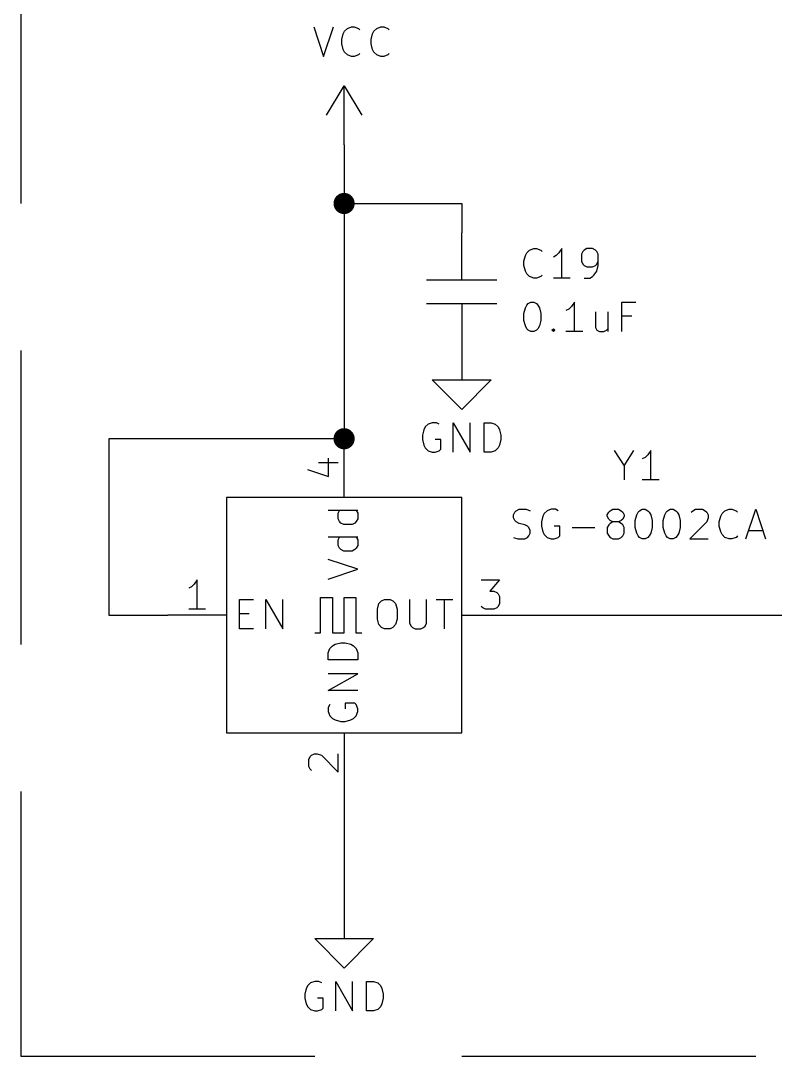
# Model space of a CAD drawing. Extents: x 0.4 to 16.1, y -11.3 to -0.4.
# Drawn here: x 3.35 to 4.633, y -8.15 to -6.389 of the extents above; entities that cross this region are included whole.
import ezdxf

# ---------------------------------------------------------------- set-up
doc = ezdxf.new("R2010")
doc.units = 0
doc.header["$MEASUREMENT"] = 0
doc.linetypes.add('DASHED', pattern=[0.75, 0.5, -0.25])
for name, color, linetype in [('BLUE3', 171, 'CONTINUOUS'), ('CYAN2', 4, 'CONTINUOUS'), ('GREEN3', 91, 'CONTINUOUS'), ('LYELLOW', 51, 'CONTINUOUS'), ('RED2', 1, 'CONTINUOUS'), ('RED3', 11, 'CONTINUOUS')]:
    doc.layers.add(name, color=color, linetype=linetype)

msp = doc.modelspace()

# ---------------------------------------------------------------- linework, layer by layer
at = {"layer": 'BLUE3', "linetype": 'DASHED'}
for p, q in [((3.35, -4.7), (3.35, -8.15)), ((3.35, -8.15), (6.75, -8.15))]:
    msp.add_line(p, q, dxfattribs=at)
at = {"layer": 'CYAN2', "linetype": 'CONTINUOUS'}
for p, q in [((3.8483, -6.3998), (3.865, -6.4498)), ((3.865, -6.4498), (3.8817, -6.3998)), ((3.8983, -6.4117), (3.9007, -6.4069)), ((3.9007, -6.4069), (3.9055, -6.4022)), ((3.9055, -6.4022), (3.9126, -6.3998)), ((3.9126, -6.3998), (3.9174, -6.3998)), ((3.9174, -6.3998), (3.9245, -6.4022)), ((3.9245, -6.4022), (3.9269, -6.4046)), ((3.9483, -6.4117), (3.9507, -6.4069)), ((3.9507, -6.4069), (3.9555, -6.4022)), ((3.9555, -6.4022), (3.9626, -6.3998)), ((3.9626, -6.3998), (3.9674, -6.3998)), ((3.9674, -6.3998), (3.9745, -6.4022)), ((3.9745, -6.4022), (3.9769, -6.4046)), ((3.896, -6.4212), (3.8983, -6.4117)), ((3.896, -6.4284), (3.896, -6.4212)), ((3.946, -6.4212), (3.9483, -6.4117)), ((3.946, -6.4284), (3.946, -6.4212)), ((3.8983, -6.4379), (3.896, -6.4284)), ((3.9007, -6.4427), (3.8983, -6.4379)), ((3.9055, -6.4474), (3.9007, -6.4427)), ((3.9483, -6.4379), (3.946, -6.4284)), ((3.9507, -6.4427), (3.9483, -6.4379)), ((3.9555, -6.4474), (3.9507, -6.4427)), ((3.9126, -6.4498), (3.9055, -6.4474)), ((3.9174, -6.4498), (3.9126, -6.4498)), ((3.9245, -6.4474), (3.9174, -6.4498)), ((3.9269, -6.445), (3.9245, -6.4474)), ((3.9626, -6.4498), (3.9555, -6.4474)), ((3.9674, -6.4498), (3.9626, -6.4498)), ((3.9745, -6.4474), (3.9674, -6.4498)), ((3.9769, -6.445), (3.9745, -6.4474)), ((4.2154, -6.7792), (4.2226, -6.7768)), ((4.2154, -6.7792), (4.2226, -6.7768)), ((4.2226, -6.7768), (4.2273, -6.7768)), ((4.2226, -6.7768), (4.2273, -6.7768)), ((4.2273, -6.7768), (4.2345, -6.7792)), ((4.2273, -6.7768), (4.2345, -6.7792)), ((4.2702, -6.7768), (4.2654, -6.7839)), ((4.2702, -6.7768), (4.2654, -6.7839)), ((4.2702, -6.8268), (4.2702, -6.7768)), ((4.2702, -6.8268), (4.2702, -6.7768)), ((4.313, -6.7768), (4.3083, -6.7792)), ((4.313, -6.7768), (4.3083, -6.7792)), ((4.3226, -6.7768), (4.313, -6.7768)), ((4.3226, -6.7768), (4.313, -6.7768)), ((4.3273, -6.7792), (4.3226, -6.7768)), ((4.3273, -6.7792), (4.3226, -6.7768)), ((4.2059, -6.7982), (4.2083, -6.7887)), ((4.2059, -6.7982), (4.2083, -6.7887)), ((4.2083, -6.7887), (4.2107, -6.7839)), ((4.2083, -6.7887), (4.2107, -6.7839)), ((4.2107, -6.7839), (4.2154, -6.7792)), ((4.2107, -6.7839), (4.2154, -6.7792)), ((4.2345, -6.7792), (4.2369, -6.7816)), ((4.2345, -6.7792), (4.2369, -6.7816)), ((4.2607, -6.7887), (4.2559, -6.7911)), ((4.2607, -6.7887), (4.2559, -6.7911)), ((4.2654, -6.7839), (4.2607, -6.7887)), ((4.2654, -6.7839), (4.2607, -6.7887)), ((4.3059, -6.7816), (4.3035, -6.7863)), ((4.3059, -6.7816), (4.3035, -6.7863)), ((4.3035, -6.7863), (4.3035, -6.7982)), ((4.3035, -6.7863), (4.3035, -6.7982)), ((4.3083, -6.7792), (4.3059, -6.7816)), ((4.3083, -6.7792), (4.3059, -6.7816)), ((4.3297, -6.7816), (4.3273, -6.7792)), ((4.3297, -6.7816), (4.3273, -6.7792)), ((4.3321, -6.7863), (4.3297, -6.7816)), ((4.3321, -6.7863), (4.3297, -6.7816)), ((4.3321, -6.8054), (4.3321, -6.7863)), ((4.3321, -6.8054), (4.3321, -6.7863)), ((4.2059, -6.8054), (4.2059, -6.7982)), ((4.2059, -6.8054), (4.2059, -6.7982)), ((4.2083, -6.8149), (4.2059, -6.8054)), ((4.2083, -6.8149), (4.2059, -6.8054)), ((4.3035, -6.7982), (4.3059, -6.803)), ((4.3035, -6.7982), (4.3059, -6.803)), ((4.3059, -6.803), (4.3083, -6.8054)), ((4.3059, -6.803), (4.3083, -6.8054)), ((4.3083, -6.8054), (4.313, -6.8078)), ((4.3083, -6.8054), (4.313, -6.8078)), ((4.313, -6.8078), (4.3226, -6.8078)), ((4.313, -6.8078), (4.3226, -6.8078)), ((4.3226, -6.8078), (4.3273, -6.8054)), ((4.3226, -6.8078), (4.3273, -6.8054)), ((4.3273, -6.8054), (4.3297, -6.803)), ((4.3273, -6.8054), (4.3297, -6.803)), ((4.3297, -6.803), (4.3321, -6.7982)), ((4.3297, -6.803), (4.3321, -6.7982)), ((4.3297, -6.8149), (4.3321, -6.8054)), ((4.3297, -6.8149), (4.3321, -6.8054)), ((4.2107, -6.8197), (4.2083, -6.8149)), ((4.2107, -6.8197), (4.2083, -6.8149)), ((4.2154, -6.8244), (4.2107, -6.8197)), ((4.2154, -6.8244), (4.2107, -6.8197)), ((4.2226, -6.8268), (4.2154, -6.8244)), ((4.2226, -6.8268), (4.2154, -6.8244)), ((4.2273, -6.8268), (4.2226, -6.8268)), ((4.2273, -6.8268), (4.2226, -6.8268)), ((4.2345, -6.8244), (4.2273, -6.8268)), ((4.2345, -6.8244), (4.2273, -6.8268)), ((4.2369, -6.822), (4.2345, -6.8244)), ((4.2369, -6.822), (4.2345, -6.8244)), ((4.2845, -6.8268), (4.2559, -6.8268)), ((4.2845, -6.8268), (4.2559, -6.8268)), ((4.3083, -6.8268), (4.3178, -6.8268)), ((4.3083, -6.8268), (4.3178, -6.8268)), ((4.3178, -6.8268), (4.3226, -6.8244)), ((4.3178, -6.8268), (4.3226, -6.8244)), ((4.3226, -6.8244), (4.3249, -6.822)), ((4.3226, -6.8244), (4.3249, -6.822)), ((4.3249, -6.822), (4.3297, -6.8149)), ((4.3249, -6.822), (4.3297, -6.8149)), ((4.2059, -6.8869), (4.2083, -6.8773)), ((4.2059, -6.8869), (4.2083, -6.8773)), ((4.2083, -6.8773), (4.2107, -6.8726)), ((4.2083, -6.8773), (4.2107, -6.8726)), ((4.2107, -6.8726), (4.213, -6.8702)), ((4.2107, -6.8726), (4.213, -6.8702)), ((4.213, -6.8702), (4.2178, -6.8678)), ((4.213, -6.8702), (4.2178, -6.8678)), ((4.2178, -6.8678), (4.2226, -6.8678)), ((4.2178, -6.8678), (4.2226, -6.8678)), ((4.2226, -6.8678), (4.2273, -6.8702)), ((4.2226, -6.8678), (4.2273, -6.8702)), ((4.2273, -6.8702), (4.2297, -6.8726)), ((4.2273, -6.8702), (4.2297, -6.8726)), ((4.2297, -6.8726), (4.2321, -6.8773)), ((4.2297, -6.8726), (4.2321, -6.8773)), ((4.2321, -6.8773), (4.2345, -6.8869)), ((4.2321, -6.8773), (4.2345, -6.8869)), ((4.2821, -6.8797), (4.2773, -6.8821)), ((4.2821, -6.8797), (4.2773, -6.8821)), ((4.2869, -6.8749), (4.2821, -6.8797)), ((4.2869, -6.8749), (4.2821, -6.8797)), ((4.2916, -6.8678), (4.2869, -6.8749)), ((4.2916, -6.8678), (4.2869, -6.8749)), ((4.2916, -6.9178), (4.2916, -6.8678)), ((4.2916, -6.9178), (4.2916, -6.8678)), ((4.3273, -6.8845), (4.3273, -6.9107)), ((4.3273, -6.8845), (4.3273, -6.9107)), ((4.3488, -6.8845), (4.3488, -6.9178)), ((4.3488, -6.8845), (4.3488, -6.9178)), ((4.3726, -6.9178), (4.3726, -6.8678)), ((4.3726, -6.8678), (4.3964, -6.8678)), ((4.3726, -6.9178), (4.3726, -6.8678)), ((4.3726, -6.8678), (4.3964, -6.8678)), ((4.2059, -6.8988), (4.2059, -6.8869)), ((4.2059, -6.8988), (4.2059, -6.8869)), ((4.2083, -6.9083), (4.2059, -6.8988)), ((4.2083, -6.9083), (4.2059, -6.8988)), ((4.2345, -6.8988), (4.2321, -6.9083)), ((4.2345, -6.8988), (4.2321, -6.9083)), ((4.2345, -6.8869), (4.2345, -6.8988)), ((4.2345, -6.8869), (4.2345, -6.8988)), ((4.3892, -6.8916), (4.3726, -6.8916)), ((4.3892, -6.8916), (4.3726, -6.8916)), ((4.2107, -6.913), (4.2083, -6.9083)), ((4.2107, -6.913), (4.2083, -6.9083)), ((4.213, -6.9154), (4.2107, -6.913)), ((4.213, -6.9154), (4.2107, -6.913)), ((4.2178, -6.9178), (4.213, -6.9154)), ((4.2178, -6.9178), (4.213, -6.9154)), ((4.2226, -6.9178), (4.2178, -6.9178)), ((4.2226, -6.9178), (4.2178, -6.9178)), ((4.2273, -6.9154), (4.2226, -6.9178)), ((4.2273, -6.9154), (4.2226, -6.9178)), ((4.2297, -6.913), (4.2273, -6.9154)), ((4.2297, -6.913), (4.2273, -6.9154)), ((4.2321, -6.9083), (4.2297, -6.913)), ((4.2321, -6.9083), (4.2297, -6.913)), ((4.2535, -6.9154), (4.2559, -6.913)), ((4.2535, -6.9154), (4.2559, -6.913)), ((4.2559, -6.9178), (4.2535, -6.9154)), ((4.2559, -6.9178), (4.2535, -6.9154)), ((4.2559, -6.913), (4.2583, -6.9154)), ((4.2559, -6.913), (4.2559, -6.9178)), ((4.2559, -6.913), (4.2583, -6.9154)), ((4.2559, -6.913), (4.2559, -6.9178)), ((4.2583, -6.9154), (4.2559, -6.9178)), ((4.2583, -6.9154), (4.2559, -6.9178)), ((4.3059, -6.9178), (4.2773, -6.9178)), ((4.3059, -6.9178), (4.2773, -6.9178)), ((4.3273, -6.9107), (4.3297, -6.9154)), ((4.3273, -6.9107), (4.3297, -6.9154)), ((4.3297, -6.9154), (4.3345, -6.9178)), ((4.3297, -6.9154), (4.3345, -6.9178)), ((4.3345, -6.9178), (4.3416, -6.9178)), ((4.3345, -6.9178), (4.3416, -6.9178)), ((4.3416, -6.9178), (4.3464, -6.9154)), ((4.3416, -6.9178), (4.3464, -6.9154)), ((4.3464, -6.9154), (4.3488, -6.913)), ((4.3464, -6.9154), (4.3488, -6.913)), ((4.0429, -7.0752), (4.0381, -7.0799)), ((4.0429, -7.0752), (4.0381, -7.0799)), ((4.05, -7.0728), (4.0429, -7.0752)), ((4.05, -7.0728), (4.0429, -7.0752)), ((4.0571, -7.0728), (4.05, -7.0728)), ((4.0571, -7.0728), (4.05, -7.0728)), ((4.0619, -7.0752), (4.0571, -7.0728)), ((4.0619, -7.0752), (4.0571, -7.0728)), ((4.0857, -7.1228), (4.0857, -7.0728)), ((4.0857, -7.0728), (4.1143, -7.1228)), ((4.0857, -7.1228), (4.0857, -7.0728)), ((4.0857, -7.0728), (4.1143, -7.1228)), ((4.1143, -7.1228), (4.1143, -7.0728)), ((4.1143, -7.1228), (4.1143, -7.0728)), ((4.1381, -7.1228), (4.1381, -7.0728)), ((4.1381, -7.0728), (4.15, -7.0728)), ((4.1381, -7.1228), (4.1381, -7.0728)), ((4.1381, -7.0728), (4.15, -7.0728)), ((4.15, -7.0728), (4.1571, -7.0752)), ((4.15, -7.0728), (4.1571, -7.0752)), ((4.1571, -7.0752), (4.1619, -7.0799)), ((4.1571, -7.0752), (4.1619, -7.0799)), ((4.0357, -7.0847), (4.0333, -7.0942)), ((4.0357, -7.0847), (4.0333, -7.0942)), ((4.0333, -7.0942), (4.0333, -7.1014)), ((4.0333, -7.0942), (4.0333, -7.1014)), ((4.0381, -7.0799), (4.0357, -7.0847)), ((4.0381, -7.0799), (4.0357, -7.0847)), ((4.1619, -7.0799), (4.1643, -7.0847)), ((4.1619, -7.0799), (4.1643, -7.0847)), ((4.1643, -7.0847), (4.1667, -7.0942)), ((4.1643, -7.0847), (4.1667, -7.0942)), ((4.1667, -7.0942), (4.1667, -7.1014)), ((4.1667, -7.0942), (4.1667, -7.1014)), ((4.0333, -7.1014), (4.0357, -7.1109)), ((4.0333, -7.1014), (4.0357, -7.1109)), ((4.0357, -7.1109), (4.0381, -7.1157)), ((4.0357, -7.1109), (4.0381, -7.1157)), ((4.0643, -7.1014), (4.0548, -7.1014)), ((4.0643, -7.1014), (4.0548, -7.1014)), ((4.0643, -7.118), (4.0643, -7.1014)), ((4.0643, -7.118), (4.0643, -7.1014)), ((4.1643, -7.1109), (4.1619, -7.1157)), ((4.1643, -7.1109), (4.1619, -7.1157)), ((4.1667, -7.1014), (4.1643, -7.1109)), ((4.1667, -7.1014), (4.1643, -7.1109)), ((4.0381, -7.1157), (4.0429, -7.1204)), ((4.0381, -7.1157), (4.0429, -7.1204)), ((4.0429, -7.1204), (4.05, -7.1228)), ((4.0429, -7.1204), (4.05, -7.1228)), ((4.05, -7.1228), (4.0548, -7.1228)), ((4.05, -7.1228), (4.0548, -7.1228)), ((4.0548, -7.1228), (4.0619, -7.1204)), ((4.0548, -7.1228), (4.0619, -7.1204)), ((4.0619, -7.1204), (4.0643, -7.118)), ((4.0619, -7.1204), (4.0643, -7.118)), ((4.15, -7.1228), (4.1381, -7.1228)), ((4.15, -7.1228), (4.1381, -7.1228)), ((4.1571, -7.1204), (4.15, -7.1228)), ((4.1571, -7.1204), (4.15, -7.1228)), ((4.1619, -7.1157), (4.1571, -7.1204)), ((4.1619, -7.1157), (4.1571, -7.1204)), ((4.3595, -7.12), (4.3762, -7.1462)), ((4.3595, -7.12), (4.3762, -7.1462)), ((4.3762, -7.1462), (4.3929, -7.12)), ((4.3762, -7.1462), (4.3929, -7.12)), ((4.4167, -7.1272), (4.4119, -7.1319)), ((4.4167, -7.1272), (4.4119, -7.1319)), ((4.4214, -7.12), (4.4167, -7.1272)), ((4.4214, -7.12), (4.4167, -7.1272)), ((4.4214, -7.17), (4.4214, -7.12)), ((4.4214, -7.17), (4.4214, -7.12)), ((4.3762, -7.1462), (4.3762, -7.17)), ((4.3762, -7.1462), (4.3762, -7.17)), ((4.4119, -7.1319), (4.4071, -7.1343)), ((4.4119, -7.1319), (4.4071, -7.1343)), ((4.4357, -7.17), (4.4071, -7.17)), ((4.4357, -7.17), (4.4071, -7.17)), ((3.9231, -7.2219), (3.8731, -7.2219)), ((3.9231, -7.2219), (3.8731, -7.2219)), ((3.8898, -7.2267), (3.8922, -7.2219)), ((3.8898, -7.2267), (3.8922, -7.2219)), ((3.8898, -7.2362), (3.8898, -7.2267)), ((3.8898, -7.2362), (3.8898, -7.2267)), ((3.8922, -7.2409), (3.8898, -7.2362)), ((3.8922, -7.2409), (3.8898, -7.2362)), ((3.9208, -7.2219), (3.9231, -7.2267)), ((3.9208, -7.2219), (3.9231, -7.2267)), ((3.9231, -7.2362), (3.9208, -7.2409)), ((3.9231, -7.2362), (3.9208, -7.2409)), ((3.9231, -7.2267), (3.9231, -7.2362)), ((3.9231, -7.2267), (3.9231, -7.2362)), ((4.1881, -7.2296), (4.1905, -7.2248)), ((4.1881, -7.2296), (4.1905, -7.2248)), ((4.1881, -7.2343), (4.1881, -7.2296)), ((4.1881, -7.2343), (4.1881, -7.2296)), ((4.1905, -7.2391), (4.1881, -7.2343)), ((4.1905, -7.2391), (4.1881, -7.2343)), ((4.1905, -7.2248), (4.1929, -7.2224)), ((4.1905, -7.2248), (4.1929, -7.2224)), ((4.1929, -7.2224), (4.1976, -7.22)), ((4.1929, -7.2224), (4.1976, -7.22)), ((4.1976, -7.22), (4.2095, -7.22)), ((4.1976, -7.22), (4.2095, -7.22)), ((4.2095, -7.22), (4.2167, -7.2224)), ((4.2095, -7.22), (4.2167, -7.2224)), ((4.2381, -7.2319), (4.2357, -7.2415)), ((4.2381, -7.2319), (4.2357, -7.2415)), ((4.2405, -7.2272), (4.2381, -7.2319)), ((4.2405, -7.2272), (4.2381, -7.2319)), ((4.2452, -7.2224), (4.2405, -7.2272)), ((4.2452, -7.2224), (4.2405, -7.2272)), ((4.2524, -7.22), (4.2452, -7.2224)), ((4.2524, -7.22), (4.2452, -7.2224)), ((4.2595, -7.22), (4.2524, -7.22)), ((4.2595, -7.22), (4.2524, -7.22)), ((4.2643, -7.2224), (4.2595, -7.22)), ((4.2643, -7.2224), (4.2595, -7.22)), ((4.3476, -7.2296), (4.35, -7.2248)), ((4.3476, -7.2296), (4.35, -7.2248)), ((4.3476, -7.2319), (4.3476, -7.2296)), ((4.3476, -7.2319), (4.3476, -7.2296)), ((4.35, -7.2367), (4.3476, -7.2319)), ((4.35, -7.2367), (4.3476, -7.2319)), ((4.35, -7.2248), (4.3524, -7.2224)), ((4.35, -7.2248), (4.3524, -7.2224)), ((4.3524, -7.2391), (4.35, -7.2367)), ((4.3524, -7.2391), (4.35, -7.2367)), ((4.3524, -7.2224), (4.3571, -7.22)), ((4.3524, -7.2224), (4.3571, -7.22)), ((4.3571, -7.22), (4.3667, -7.22)), ((4.3571, -7.22), (4.3667, -7.22)), ((4.3667, -7.22), (4.3714, -7.2224)), ((4.3667, -7.22), (4.3714, -7.2224)), ((4.3714, -7.2224), (4.3738, -7.2248)), ((4.3714, -7.2224), (4.3738, -7.2248)), ((4.3738, -7.2367), (4.3714, -7.2391)), ((4.3738, -7.2367), (4.3714, -7.2391)), ((4.3738, -7.2248), (4.3762, -7.2296)), ((4.3738, -7.2248), (4.3762, -7.2296)), ((4.3762, -7.2319), (4.3738, -7.2367)), ((4.3762, -7.2319), (4.3738, -7.2367)), ((4.3762, -7.2296), (4.3762, -7.2319)), ((4.3762, -7.2296), (4.3762, -7.2319)), ((4.3952, -7.2391), (4.3976, -7.2296)), ((4.3952, -7.2391), (4.3976, -7.2296)), ((4.3976, -7.2296), (4.4, -7.2248)), ((4.3976, -7.2296), (4.4, -7.2248)), ((4.4, -7.2248), (4.4024, -7.2224)), ((4.4, -7.2248), (4.4024, -7.2224)), ((4.4024, -7.2224), (4.4071, -7.22)), ((4.4024, -7.2224), (4.4071, -7.22)), ((4.4071, -7.22), (4.4119, -7.22)), ((4.4071, -7.22), (4.4119, -7.22)), ((4.4119, -7.22), (4.4167, -7.2224)), ((4.4119, -7.22), (4.4167, -7.2224)), ((4.4167, -7.2224), (4.419, -7.2248)), ((4.4167, -7.2224), (4.419, -7.2248)), ((4.419, -7.2248), (4.4214, -7.2296)), ((4.419, -7.2248), (4.4214, -7.2296)), ((4.4214, -7.2296), (4.4238, -7.2391)), ((4.4214, -7.2296), (4.4238, -7.2391)), ((4.4429, -7.2391), (4.4452, -7.2296)), ((4.4429, -7.2391), (4.4452, -7.2296)), ((4.4452, -7.2296), (4.4476, -7.2248)), ((4.4452, -7.2296), (4.4476, -7.2248)), ((4.4476, -7.2248), (4.45, -7.2224)), ((4.4476, -7.2248), (4.45, -7.2224)), ((4.45, -7.2224), (4.4548, -7.22)), ((4.45, -7.2224), (4.4548, -7.22)), ((4.4548, -7.22), (4.4595, -7.22)), ((4.4548, -7.22), (4.4595, -7.22)), ((4.4595, -7.22), (4.4643, -7.2224)), ((4.4595, -7.22), (4.4643, -7.2224)), ((4.4643, -7.2224), (4.4667, -7.2248)), ((4.4643, -7.2224), (4.4667, -7.2248)), ((4.4667, -7.2248), (4.469, -7.2296)), ((4.4667, -7.2248), (4.469, -7.2296)), ((4.469, -7.2296), (4.4714, -7.2391)), ((4.469, -7.2296), (4.4714, -7.2391)), ((4.4905, -7.2248), (4.4929, -7.2224)), ((4.4905, -7.2248), (4.4929, -7.2224)), ((4.4929, -7.2224), (4.4976, -7.22)), ((4.4929, -7.2224), (4.4976, -7.22)), ((4.4976, -7.22), (4.5095, -7.22)), ((4.4976, -7.22), (4.5095, -7.22)), ((4.5095, -7.22), (4.5143, -7.2224)), ((4.5095, -7.22), (4.5143, -7.2224)), ((4.5143, -7.2224), (4.5167, -7.2248)), ((4.5143, -7.2224), (4.5167, -7.2248)), ((4.5167, -7.2248), (4.519, -7.2296)), ((4.5167, -7.2248), (4.519, -7.2296)), ((4.519, -7.2343), (4.5167, -7.2415)), ((4.519, -7.2343), (4.5167, -7.2415)), ((4.519, -7.2296), (4.519, -7.2343)), ((4.519, -7.2296), (4.519, -7.2343)), ((4.5381, -7.2415), (4.5405, -7.2319)), ((4.5381, -7.2415), (4.5405, -7.2319)), ((4.5405, -7.2319), (4.5429, -7.2272)), ((4.5405, -7.2319), (4.5429, -7.2272)), ((4.5429, -7.2272), (4.5476, -7.2224)), ((4.5429, -7.2272), (4.5476, -7.2224)), ((4.5476, -7.2224), (4.5548, -7.22)), ((4.5476, -7.2224), (4.5548, -7.22)), ((4.5548, -7.22), (4.5595, -7.22)), ((4.5548, -7.22), (4.5595, -7.22)), ((4.5595, -7.22), (4.5667, -7.2224)), ((4.5595, -7.22), (4.5667, -7.2224)), ((4.5667, -7.2224), (4.569, -7.2248)), ((4.5667, -7.2224), (4.569, -7.2248)), ((4.5833, -7.27), (4.6, -7.22)), ((4.5833, -7.27), (4.6, -7.22)), ((4.6, -7.22), (4.6167, -7.27)), ((4.6, -7.22), (4.6167, -7.27)), ((3.8946, -7.2433), (3.8922, -7.2409)), ((3.8946, -7.2433), (3.8922, -7.2409)), ((3.8993, -7.2457), (3.8946, -7.2433)), ((3.8993, -7.2457), (3.8946, -7.2433)), ((3.9136, -7.2457), (3.8993, -7.2457)), ((3.9136, -7.2457), (3.8993, -7.2457)), ((3.9184, -7.2433), (3.9136, -7.2457)), ((3.9184, -7.2433), (3.9136, -7.2457)), ((3.9208, -7.2409), (3.9184, -7.2433)), ((3.9208, -7.2409), (3.9184, -7.2433)), ((4.1929, -7.2415), (4.1905, -7.2391)), ((4.1929, -7.2415), (4.1905, -7.2391)), ((4.1976, -7.2439), (4.1929, -7.2415)), ((4.1976, -7.2439), (4.1929, -7.2415)), ((4.2071, -7.2462), (4.1976, -7.2439)), ((4.2071, -7.2462), (4.1976, -7.2439)), ((4.2119, -7.2486), (4.2071, -7.2462)), ((4.2119, -7.2486), (4.2071, -7.2462)), ((4.2143, -7.251), (4.2119, -7.2486)), ((4.2143, -7.251), (4.2119, -7.2486)), ((4.2167, -7.2558), (4.2143, -7.251)), ((4.2167, -7.2558), (4.2143, -7.251)), ((4.2357, -7.2415), (4.2357, -7.2486)), ((4.2357, -7.2415), (4.2357, -7.2486)), ((4.2357, -7.2486), (4.2381, -7.2581)), ((4.2357, -7.2486), (4.2381, -7.2581)), ((4.2667, -7.2486), (4.2571, -7.2486)), ((4.2667, -7.2486), (4.2571, -7.2486)), ((4.2667, -7.2653), (4.2667, -7.2486)), ((4.2667, -7.2653), (4.2667, -7.2486)), ((4.2881, -7.251), (4.3262, -7.251)), ((4.2881, -7.251), (4.3262, -7.251)), ((4.35, -7.2462), (4.3476, -7.251)), ((4.35, -7.2462), (4.3476, -7.251)), ((4.3476, -7.251), (4.3476, -7.2605)), ((4.3476, -7.251), (4.3476, -7.2605)), ((4.3524, -7.2439), (4.35, -7.2462)), ((4.3524, -7.2439), (4.35, -7.2462)), ((4.3571, -7.2415), (4.3524, -7.2391)), ((4.3571, -7.2415), (4.3524, -7.2391)), ((4.3571, -7.2415), (4.3524, -7.2439)), ((4.3571, -7.2415), (4.3524, -7.2439)), ((4.3667, -7.2415), (4.3571, -7.2415)), ((4.3667, -7.2415), (4.3571, -7.2415)), ((4.3714, -7.2391), (4.3667, -7.2415)), ((4.3714, -7.2391), (4.3667, -7.2415)), ((4.3714, -7.2439), (4.3667, -7.2415)), ((4.3714, -7.2439), (4.3667, -7.2415)), ((4.3738, -7.2462), (4.3714, -7.2439)), ((4.3738, -7.2462), (4.3714, -7.2439)), ((4.3762, -7.251), (4.3738, -7.2462)), ((4.3762, -7.251), (4.3738, -7.2462)), ((4.3762, -7.2605), (4.3762, -7.251)), ((4.3762, -7.2605), (4.3762, -7.251)), ((4.3952, -7.251), (4.3952, -7.2391)), ((4.3952, -7.251), (4.3952, -7.2391)), ((4.3976, -7.2605), (4.3952, -7.251)), ((4.3976, -7.2605), (4.3952, -7.251)), ((4.4238, -7.251), (4.4214, -7.2605)), ((4.4238, -7.251), (4.4214, -7.2605)), ((4.4238, -7.2391), (4.4238, -7.251)), ((4.4238, -7.2391), (4.4238, -7.251)), ((4.4429, -7.251), (4.4429, -7.2391)), ((4.4429, -7.251), (4.4429, -7.2391)), ((4.4452, -7.2605), (4.4429, -7.251)), ((4.4452, -7.2605), (4.4429, -7.251)), ((4.4714, -7.251), (4.469, -7.2605)), ((4.4714, -7.251), (4.469, -7.2605)), ((4.4714, -7.2391), (4.4714, -7.251)), ((4.4714, -7.2391), (4.4714, -7.251)), ((4.5167, -7.2415), (4.4881, -7.27)), ((4.5167, -7.2415), (4.4881, -7.27)), ((4.5381, -7.2486), (4.5381, -7.2415)), ((4.5381, -7.2486), (4.5381, -7.2415)), ((4.5405, -7.2581), (4.5381, -7.2486)), ((4.5405, -7.2581), (4.5381, -7.2486)), ((3.9231, -7.2671), (3.8731, -7.2671)), ((3.9231, -7.2671), (3.8731, -7.2671)), ((3.8898, -7.2719), (3.8922, -7.2671)), ((3.8898, -7.2719), (3.8922, -7.2671)), ((3.8898, -7.2814), (3.8898, -7.2719)), ((3.8898, -7.2814), (3.8898, -7.2719)), ((3.9208, -7.2671), (3.9231, -7.2719)), ((3.9208, -7.2671), (3.9231, -7.2719)), ((3.9231, -7.2719), (3.9231, -7.2814)), ((3.9231, -7.2719), (3.9231, -7.2814)), ((4.1881, -7.2677), (4.1952, -7.27)), ((4.1881, -7.2677), (4.1952, -7.27)), ((4.1952, -7.27), (4.2071, -7.27)), ((4.1952, -7.27), (4.2071, -7.27)), ((4.2071, -7.27), (4.2119, -7.2677)), ((4.2071, -7.27), (4.2119, -7.2677)), ((4.2119, -7.2677), (4.2143, -7.2653)), ((4.2119, -7.2677), (4.2143, -7.2653)), ((4.2143, -7.2653), (4.2167, -7.2605)), ((4.2143, -7.2653), (4.2167, -7.2605)), ((4.2167, -7.2605), (4.2167, -7.2558)), ((4.2167, -7.2605), (4.2167, -7.2558)), ((4.2381, -7.2581), (4.2405, -7.2629)), ((4.2381, -7.2581), (4.2405, -7.2629)), ((4.2405, -7.2629), (4.2452, -7.2677)), ((4.2405, -7.2629), (4.2452, -7.2677)), ((4.2452, -7.2677), (4.2524, -7.27)), ((4.2452, -7.2677), (4.2524, -7.27)), ((4.2524, -7.27), (4.2571, -7.27)), ((4.2524, -7.27), (4.2571, -7.27)), ((4.2571, -7.27), (4.2643, -7.2677)), ((4.2571, -7.27), (4.2643, -7.2677)), ((4.2643, -7.2677), (4.2667, -7.2653)), ((4.2643, -7.2677), (4.2667, -7.2653)), ((4.3476, -7.2605), (4.35, -7.2653)), ((4.3476, -7.2605), (4.35, -7.2653)), ((4.35, -7.2653), (4.3524, -7.2677)), ((4.35, -7.2653), (4.3524, -7.2677)), ((4.3524, -7.2677), (4.3571, -7.27)), ((4.3524, -7.2677), (4.3571, -7.27)), ((4.3571, -7.27), (4.3667, -7.27)), ((4.3571, -7.27), (4.3667, -7.27)), ((4.3667, -7.27), (4.3714, -7.2677)), ((4.3667, -7.27), (4.3714, -7.2677)), ((4.3714, -7.2677), (4.3738, -7.2653)), ((4.3714, -7.2677), (4.3738, -7.2653)), ((4.3738, -7.2653), (4.3762, -7.2605)), ((4.3738, -7.2653), (4.3762, -7.2605)), ((4.4, -7.2653), (4.3976, -7.2605)), ((4.4, -7.2653), (4.3976, -7.2605)), ((4.4024, -7.2677), (4.4, -7.2653)), ((4.4024, -7.2677), (4.4, -7.2653)), ((4.4071, -7.27), (4.4024, -7.2677)), ((4.4071, -7.27), (4.4024, -7.2677)), ((4.4119, -7.27), (4.4071, -7.27)), ((4.4119, -7.27), (4.4071, -7.27)), ((4.4167, -7.2677), (4.4119, -7.27)), ((4.4167, -7.2677), (4.4119, -7.27)), ((4.419, -7.2653), (4.4167, -7.2677)), ((4.419, -7.2653), (4.4167, -7.2677)), ((4.4214, -7.2605), (4.419, -7.2653)), ((4.4214, -7.2605), (4.419, -7.2653)), ((4.4476, -7.2653), (4.4452, -7.2605)), ((4.4476, -7.2653), (4.4452, -7.2605)), ((4.45, -7.2677), (4.4476, -7.2653)), ((4.45, -7.2677), (4.4476, -7.2653)), ((4.4548, -7.27), (4.45, -7.2677)), ((4.4548, -7.27), (4.45, -7.2677)), ((4.4595, -7.27), (4.4548, -7.27)), ((4.4595, -7.27), (4.4548, -7.27)), ((4.4643, -7.2677), (4.4595, -7.27)), ((4.4643, -7.2677), (4.4595, -7.27)), ((4.4667, -7.2653), (4.4643, -7.2677)), ((4.4667, -7.2653), (4.4643, -7.2677)), ((4.469, -7.2605), (4.4667, -7.2653)), ((4.469, -7.2605), (4.4667, -7.2653)), ((4.4881, -7.27), (4.519, -7.27)), ((4.4881, -7.27), (4.519, -7.27)), ((4.5429, -7.2629), (4.5405, -7.2581)), ((4.5429, -7.2629), (4.5405, -7.2581)), ((4.5476, -7.2677), (4.5429, -7.2629)), ((4.5476, -7.2677), (4.5429, -7.2629)), ((4.5548, -7.27), (4.5476, -7.2677)), ((4.5548, -7.27), (4.5476, -7.2677)), ((4.5595, -7.27), (4.5548, -7.27)), ((4.5595, -7.27), (4.5548, -7.27)), ((4.5667, -7.2677), (4.5595, -7.27)), ((4.5667, -7.2677), (4.5595, -7.27)), ((4.569, -7.2653), (4.5667, -7.2677)), ((4.569, -7.2653), (4.5667, -7.2677)), ((4.5881, -7.2558), (4.6119, -7.2558)), ((4.5881, -7.2558), (4.6119, -7.2558)), ((3.8922, -7.2862), (3.8898, -7.2814)), ((3.8922, -7.2862), (3.8898, -7.2814)), ((3.8946, -7.2886), (3.8922, -7.2862)), ((3.8946, -7.2886), (3.8922, -7.2862)), ((3.8993, -7.2909), (3.8946, -7.2886)), ((3.8993, -7.2909), (3.8946, -7.2886)), ((3.9184, -7.2886), (3.9136, -7.2909)), ((3.9184, -7.2886), (3.9136, -7.2909)), ((3.9208, -7.2862), (3.9184, -7.2886)), ((3.9208, -7.2862), (3.9184, -7.2886)), ((3.9231, -7.2814), (3.9208, -7.2862)), ((3.9231, -7.2814), (3.9208, -7.2862)), ((3.9231, -7.3219), (3.8731, -7.3052)), ((3.9231, -7.3219), (3.8731, -7.3052)), ((3.9136, -7.2909), (3.8993, -7.2909)), ((3.9136, -7.2909), (3.8993, -7.2909)), ((3.8731, -7.3386), (3.9231, -7.3219)), ((3.8731, -7.3386), (3.9231, -7.3219)), ((3.7219, -7.4231), (3.7219, -7.3731)), ((3.7219, -7.3731), (3.7457, -7.3731)), ((3.7219, -7.4231), (3.7219, -7.3731)), ((3.7219, -7.3731), (3.7457, -7.3731)), ((3.7671, -7.4231), (3.7671, -7.3731)), ((3.7671, -7.3731), (3.7957, -7.4231)), ((3.7671, -7.4231), (3.7671, -7.3731)), ((3.7671, -7.3731), (3.7957, -7.4231)), ((3.7957, -7.4231), (3.7957, -7.3731)), ((3.7957, -7.4231), (3.7957, -7.3731)), ((3.959, -7.3803), (3.9638, -7.3755)), ((3.959, -7.3803), (3.9638, -7.3755)), ((3.9638, -7.3755), (3.9686, -7.3731)), ((3.9638, -7.3755), (3.9686, -7.3731)), ((3.9686, -7.3731), (3.9781, -7.3731)), ((3.9686, -7.3731), (3.9781, -7.3731)), ((3.9781, -7.3731), (3.9829, -7.3755)), ((3.9781, -7.3731), (3.9829, -7.3755)), ((3.9829, -7.3755), (3.9876, -7.3803)), ((3.9829, -7.3755), (3.9876, -7.3803)), ((4.0114, -7.3731), (4.0114, -7.4136)), ((4.0114, -7.3731), (4.0114, -7.4136)), ((4.04, -7.4136), (4.04, -7.3731)), ((4.04, -7.4136), (4.04, -7.3731)), ((4.0567, -7.3731), (4.0852, -7.3731)), ((4.0567, -7.3731), (4.0852, -7.3731)), ((4.071, -7.4231), (4.071, -7.3731)), ((4.071, -7.4231), (4.071, -7.3731)), ((3.9567, -7.3898), (3.959, -7.3803)), ((3.9567, -7.3898), (3.959, -7.3803)), ((3.9567, -7.4065), (3.9567, -7.3898)), ((3.9567, -7.4065), (3.9567, -7.3898)), ((3.9876, -7.3803), (3.99, -7.3898)), ((3.9876, -7.3803), (3.99, -7.3898)), ((3.99, -7.3898), (3.99, -7.4065)), ((3.99, -7.3898), (3.99, -7.4065)), ((3.7219, -7.3969), (3.7386, -7.3969)), ((3.7219, -7.3969), (3.7386, -7.3969)), ((3.959, -7.416), (3.9567, -7.4065)), ((3.959, -7.416), (3.9567, -7.4065)), ((3.99, -7.4065), (3.9876, -7.416)), ((3.99, -7.4065), (3.9876, -7.416)), ((3.7457, -7.4231), (3.7219, -7.4231)), ((3.7457, -7.4231), (3.7219, -7.4231)), ((3.9638, -7.4208), (3.959, -7.416)), ((3.9638, -7.4208), (3.959, -7.416)), ((3.9686, -7.4231), (3.9638, -7.4208)), ((3.9686, -7.4231), (3.9638, -7.4208)), ((3.9781, -7.4231), (3.9686, -7.4231)), ((3.9781, -7.4231), (3.9686, -7.4231)), ((3.9829, -7.4208), (3.9781, -7.4231)), ((3.9829, -7.4208), (3.9781, -7.4231)), ((3.9876, -7.416), (3.9829, -7.4208)), ((3.9876, -7.416), (3.9829, -7.4208)), ((4.0114, -7.4136), (4.0138, -7.4184)), ((4.0114, -7.4136), (4.0138, -7.4184)), ((4.0138, -7.4184), (4.0162, -7.4208)), ((4.0138, -7.4184), (4.0162, -7.4208)), ((4.0162, -7.4208), (4.0209, -7.4231)), ((4.0162, -7.4208), (4.0209, -7.4231)), ((4.0209, -7.4231), (4.0305, -7.4231)), ((4.0209, -7.4231), (4.0305, -7.4231)), ((4.0305, -7.4231), (4.0352, -7.4208)), ((4.0305, -7.4231), (4.0352, -7.4208)), ((4.0352, -7.4208), (4.0376, -7.4184)), ((4.0352, -7.4208), (4.0376, -7.4184)), ((4.0376, -7.4184), (4.04, -7.4136)), ((4.0376, -7.4184), (4.04, -7.4136)), ((3.885, -7.4495), (3.8946, -7.4471)), ((3.885, -7.4495), (3.8946, -7.4471)), ((3.8946, -7.4471), (3.9017, -7.4471)), ((3.8946, -7.4471), (3.9017, -7.4471)), ((3.9017, -7.4471), (3.9112, -7.4495)), ((3.9017, -7.4471), (3.9112, -7.4495)), ((3.8731, -7.4638), (3.8755, -7.4567)), ((3.8731, -7.4638), (3.8755, -7.4567)), ((3.8731, -7.4757), (3.8731, -7.4638)), ((3.8731, -7.4757), (3.8731, -7.4638)), ((3.8755, -7.4567), (3.8803, -7.4519)), ((3.8755, -7.4567), (3.8803, -7.4519)), ((3.8803, -7.4519), (3.885, -7.4495)), ((3.8803, -7.4519), (3.885, -7.4495)), ((3.9112, -7.4495), (3.916, -7.4519)), ((3.9112, -7.4495), (3.916, -7.4519)), ((3.916, -7.4519), (3.9208, -7.4567)), ((3.916, -7.4519), (3.9208, -7.4567)), ((3.9208, -7.4567), (3.9231, -7.4638)), ((3.9208, -7.4567), (3.9231, -7.4638)), ((3.9231, -7.4638), (3.9231, -7.4757)), ((3.9231, -7.4638), (3.9231, -7.4757)), ((3.9231, -7.4757), (3.8731, -7.4757)), ((3.9231, -7.4757), (3.8731, -7.4757)), ((3.8731, -7.5281), (3.9231, -7.4995)), ((3.9231, -7.4995), (3.8731, -7.4995)), ((3.8731, -7.5281), (3.9231, -7.4995)), ((3.9231, -7.4995), (3.8731, -7.4995)), ((3.9231, -7.5281), (3.8731, -7.5281)), ((3.9231, -7.5281), (3.8731, -7.5281)), ((3.8755, -7.5519), (3.8731, -7.5567)), ((3.8755, -7.5519), (3.8731, -7.5567)), ((3.9184, -7.5495), (3.9017, -7.5495)), ((3.9017, -7.5495), (3.9017, -7.559)), ((3.9184, -7.5495), (3.9017, -7.5495)), ((3.9017, -7.5495), (3.9017, -7.559)), ((3.9208, -7.5519), (3.9184, -7.5495)), ((3.9208, -7.5519), (3.9184, -7.5495)), ((3.9231, -7.559), (3.9208, -7.5519)), ((3.9231, -7.559), (3.9208, -7.5519)), ((3.8731, -7.5567), (3.8731, -7.5638)), ((3.8731, -7.5567), (3.8731, -7.5638)), ((3.8731, -7.5638), (3.8755, -7.5709)), ((3.8731, -7.5638), (3.8755, -7.5709)), ((3.8755, -7.5709), (3.8803, -7.5757)), ((3.8755, -7.5709), (3.8803, -7.5757)), ((3.916, -7.5757), (3.9208, -7.5709)), ((3.916, -7.5757), (3.9208, -7.5709)), ((3.9208, -7.5709), (3.9231, -7.5638)), ((3.9208, -7.5709), (3.9231, -7.5638)), ((3.9231, -7.5638), (3.9231, -7.559)), ((3.9231, -7.5638), (3.9231, -7.559)), ((3.8803, -7.5757), (3.885, -7.5781)), ((3.8803, -7.5757), (3.885, -7.5781)), ((3.885, -7.5781), (3.8946, -7.5805)), ((3.885, -7.5781), (3.8946, -7.5805)), ((3.8946, -7.5805), (3.9017, -7.5805)), ((3.8946, -7.5805), (3.9017, -7.5805)), ((3.9017, -7.5805), (3.9112, -7.5781)), ((3.9017, -7.5805), (3.9112, -7.5781)), ((3.9112, -7.5781), (3.916, -7.5757)), ((3.9112, -7.5781), (3.916, -7.5757)), ((3.8429, -8.0252), (3.8381, -8.0299)), ((3.85, -8.0228), (3.8429, -8.0252)), ((3.8571, -8.0228), (3.85, -8.0228)), ((3.8619, -8.0252), (3.8571, -8.0228)), ((3.8857, -8.0728), (3.8857, -8.0228)), ((3.8857, -8.0228), (3.9143, -8.0728)), ((3.9143, -8.0728), (3.9143, -8.0228)), ((3.9381, -8.0728), (3.9381, -8.0228)), ((3.9381, -8.0228), (3.95, -8.0228)), ((3.95, -8.0228), (3.9571, -8.0252)), ((3.9571, -8.0252), (3.9619, -8.0299)), ((3.8357, -8.0347), (3.8333, -8.0442)), ((3.8333, -8.0442), (3.8333, -8.0514)), ((3.8381, -8.0299), (3.8357, -8.0347)), ((3.9619, -8.0299), (3.9643, -8.0347)), ((3.9643, -8.0347), (3.9667, -8.0442)), ((3.9667, -8.0442), (3.9667, -8.0514)), ((3.8333, -8.0514), (3.8357, -8.0609)), ((3.8357, -8.0609), (3.8381, -8.0657)), ((3.8643, -8.0514), (3.8548, -8.0514)), ((3.8643, -8.068), (3.8643, -8.0514)), ((3.9643, -8.0609), (3.9619, -8.0657)), ((3.9667, -8.0514), (3.9643, -8.0609)), ((3.8381, -8.0657), (3.8429, -8.0704)), ((3.8429, -8.0704), (3.85, -8.0728)), ((3.85, -8.0728), (3.8548, -8.0728)), ((3.8548, -8.0728), (3.8619, -8.0704)), ((3.8619, -8.0704), (3.8643, -8.068)), ((3.95, -8.0728), (3.9381, -8.0728)), ((3.9571, -8.0704), (3.95, -8.0728)), ((3.9619, -8.0657), (3.9571, -8.0704))]:
    msp.add_line(p, q, dxfattribs=at)
at = {"layer": 'GREEN3', "linetype": 'CONTINUOUS'}
for p, q in [((3.9, -6.6), (3.9, -6.7)), ((3.9, -6.7), (4.1, -6.7)), ((3.9, -6.7), (3.9, -7.1)), ((4.1, -6.7), (4.1, -6.75)), ((3.9, -7.1), (3.5, -7.1)), ((3.5, -7.1), (3.5, -7.4)), ((3.5, -7.4), (3.6, -7.4)), ((4.2, -7.4), (4.9, -7.4)), ((3.9, -7.7), (3.9, -7.9))]:
    msp.add_line(p, q, dxfattribs=at)
at = {"layer": 'GREEN3', "const_width": 0.018}
for points in [[(3.891, -6.7, 1), (3.909, -6.7, 1)], [(3.891, -7.1, 1), (3.909, -7.1, 1)]]:
    msp.add_lwpolyline(points, format="xyb", close=True, dxfattribs=at)
at = {"layer": 'LYELLOW', "linetype": 'CONTINUOUS'}
for p, q in [((3.7, -7.2), (3.7, -7.6)), ((4.1, -7.2), (3.7, -7.2)), ((4.1, -7.6), (4.1, -7.2)), ((3.7, -7.6), (4.1, -7.6))]:
    msp.add_line(p, q, dxfattribs=at)
at = {"layer": 'RED2', "linetype": 'CONTINUOUS'}
for p, q in [((3.87, -6.55), (3.9, -6.5)), ((3.9, -6.5), (3.93, -6.55)), ((3.9, -6.6), (3.9, -6.5)), ((4.1, -6.83), (4.1, -6.75)), ((4.1, -6.83), (4.1, -6.75)), ((4.04, -6.83), (4.16, -6.83)), ((4.04, -6.87), (4.16, -6.87)), ((4.1, -6.87), (4.1, -6.95)), ((4.1, -6.87), (4.1, -6.95)), ((4.1, -6.95), (4.1, -7)), ((4.1, -7.05), (4.05, -7)), ((4.05, -7), (4.1, -7)), ((4.1, -7), (4.15, -7)), ((4.15, -7), (4.1, -7.05)), ((3.9, -7.2), (3.9, -7.1)), ((3.9, -7.2), (3.9, -7.1)), ((3.7, -7.2), (3.7, -7.6)), ((4.1, -7.2), (3.7, -7.2)), ((4.1, -7.6), (4.1, -7.2)), ((3.86, -7.43), (3.86, -7.37)), ((3.86, -7.37), (3.88, -7.37)), ((3.88, -7.37), (3.88, -7.43)), ((3.9, -7.43), (3.9, -7.37)), ((3.9, -7.37), (3.92, -7.37)), ((3.92, -7.37), (3.92, -7.43)), ((3.7, -7.4), (3.6, -7.4)), ((3.7, -7.4), (3.6, -7.4)), ((4.1, -7.4), (4.2, -7.4)), ((4.1, -7.4), (4.2, -7.4)), ((3.85, -7.43), (3.86, -7.43)), ((3.88, -7.43), (3.9, -7.43)), ((3.92, -7.43), (3.93, -7.43)), ((3.7, -7.6), (4.1, -7.6)), ((3.9, -7.6), (3.9, -7.7)), ((3.9, -7.6), (3.9, -7.7)), ((3.9, -7.9), (3.9, -7.95)), ((3.9, -8), (3.85, -7.95)), ((3.85, -7.95), (3.9, -7.95)), ((3.9, -7.95), (3.95, -7.95)), ((3.95, -7.95), (3.9, -8))]:
    msp.add_line(p, q, dxfattribs=at)
at = {"layer": 'RED3', "linetype": 'CONTINUOUS'}
for p, q in [((3.8565, -7.1405), (3.8899, -7.1405)), ((3.8565, -7.1405), (3.8899, -7.1405)), ((3.8732, -7.1643), (3.8732, -7.1333)), ((3.8732, -7.1643), (3.8732, -7.1333)), ((3.8375, -7.1524), (3.8732, -7.1643)), ((3.8375, -7.1524), (3.8732, -7.1643)), ((3.65, -7.3399), (3.6452, -7.347)), ((3.65, -7.3399), (3.6452, -7.347)), ((3.65, -7.3899), (3.65, -7.3399)), ((3.65, -7.3899), (3.65, -7.3399)), ((4.1333, -7.3399), (4.1643, -7.3399)), ((4.1333, -7.3399), (4.1643, -7.3399)), ((4.1643, -7.3399), (4.1476, -7.3589)), ((4.1643, -7.3399), (4.1476, -7.3589)), ((3.6405, -7.3518), (3.6357, -7.3542)), ((3.6405, -7.3518), (3.6357, -7.3542)), ((3.6452, -7.347), (3.6405, -7.3518)), ((3.6452, -7.347), (3.6405, -7.3518)), ((4.1476, -7.3589), (4.1548, -7.3589)), ((4.1476, -7.3589), (4.1548, -7.3589)), ((4.1548, -7.3589), (4.1595, -7.3613)), ((4.1548, -7.3589), (4.1595, -7.3613)), ((4.1595, -7.3613), (4.1619, -7.3637)), ((4.1595, -7.3613), (4.1619, -7.3637)), ((4.1619, -7.3637), (4.1643, -7.3684)), ((4.1619, -7.3637), (4.1643, -7.3684)), ((4.1643, -7.3684), (4.1643, -7.3804)), ((4.1643, -7.3684), (4.1643, -7.3804)), ((3.6643, -7.3899), (3.6357, -7.3899)), ((3.6643, -7.3899), (3.6357, -7.3899)), ((4.1357, -7.3875), (4.1333, -7.3851)), ((4.1357, -7.3875), (4.1333, -7.3851)), ((4.1405, -7.3899), (4.1357, -7.3875)), ((4.1405, -7.3899), (4.1357, -7.3875)), ((4.1548, -7.3899), (4.1405, -7.3899)), ((4.1548, -7.3899), (4.1405, -7.3899)), ((4.1595, -7.3875), (4.1548, -7.3899)), ((4.1595, -7.3875), (4.1548, -7.3899)), ((4.1619, -7.3851), (4.1595, -7.3875)), ((4.1619, -7.3851), (4.1595, -7.3875)), ((4.1643, -7.3804), (4.1619, -7.3851)), ((4.1643, -7.3804), (4.1619, -7.3851)), ((3.8399, -7.6452), (3.8423, -7.6405)), ((3.8399, -7.6452), (3.8423, -7.6405)), ((3.8423, -7.6405), (3.8446, -7.6381)), ((3.8423, -7.6405), (3.8446, -7.6381)), ((3.8446, -7.6381), (3.8494, -7.6357)), ((3.8446, -7.6381), (3.8494, -7.6357)), ((3.8494, -7.6357), (3.8542, -7.6357)), ((3.8494, -7.6357), (3.8542, -7.6357)), ((3.8542, -7.6357), (3.8613, -7.6381)), ((3.8542, -7.6357), (3.8613, -7.6381)), ((3.8613, -7.6381), (3.8899, -7.6667)), ((3.8613, -7.6381), (3.8899, -7.6667)), ((3.8899, -7.6667), (3.8899, -7.6357)), ((3.8899, -7.6667), (3.8899, -7.6357)), ((3.8399, -7.6571), (3.8399, -7.6452)), ((3.8399, -7.6571), (3.8399, -7.6452)), ((3.8423, -7.6619), (3.8399, -7.6571)), ((3.8423, -7.6619), (3.8399, -7.6571)), ((3.8446, -7.6643), (3.8423, -7.6619)), ((3.8446, -7.6643), (3.8423, -7.6619))]:
    msp.add_line(p, q, dxfattribs=at)

doc.saveas('drawing.dxf')
